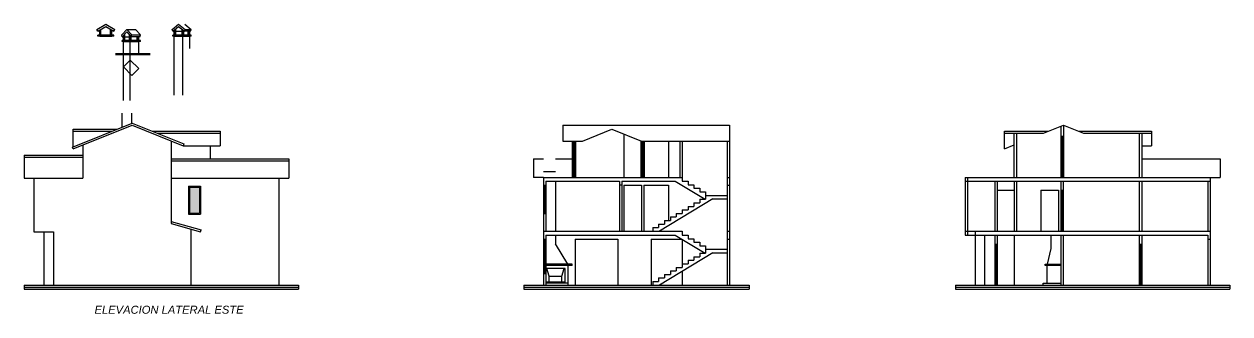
# Model space of a CAD drawing. Header units: metres. Extents: x 539 to 782, y 164 to 633.
# Drawn here: x 720.8 to 782.3, y 292.3 to 307.1 of the extents above; entities that cross this region are included whole.
import ezdxf

# ---------------------------------------------------------------- set-up
doc = ezdxf.new("R2010")
doc.units = ezdxf.units.M
doc.linetypes.add('DASHDOTX2', pattern=[50.8, 25.4, -12.7, 0, -12.7])
for name, color, linetype, lineweight in [('03', 3, 'Continuous', 30), ('MURO', 4, 'Continuous', 60), ('ventanas', 2, 'Continuous', 25)]:
    doc.layers.add(name, color=color, linetype=linetype, lineweight=lineweight)
for name, color, linetype in [('lincorte', 116, 'Continuous'), ('MUROS 2', 3, 'Continuous'), ('PISOS', 251, 'Continuous'), ('proyeccion muros', 1, 'Continuous')]:
    doc.layers.add(name, color=color, linetype=linetype)
doc.styles.add('STYLE1', font='ariali.ttf')

msp = doc.modelspace()

# ---------------------------------------------------------------- hatches: boundary and pattern name
at = {"layer": '03', "ltscale": 0.25}
msp.add_hatch(color=256, dxfattribs=at).paths.add_polyline_path([(734.755, 293.66), (720.756, 293.66), (720.756, 293.56), (734.755, 293.56)])
at = {"layer": 'proyeccion muros'}
h = msp.add_hatch(color=256, dxfattribs=at)
h.set_gradient(color1=(51, 51, 51), color2=(224, 224, 224), one_color=1, tint=0.88, name='CURVED')
h.paths.add_polyline_path([(729.705, 298.76), (729.185, 298.76), (729.185, 297.435), (729.705, 297.435)])

# ---------------------------------------------------------------- linework, layer by layer
for p, q in [((728.31, 306.79), (728.639, 307.072)), ((728.639, 307.072), (728.968, 306.79)), ((728.951, 307.072), (729.28, 306.79)), ((725.733, 306.518), (725.991, 306.799)), ((725.762, 306.432), (725.733, 306.518)), ((725.762, 306.432), (725.991, 306.682)), ((725.762, 306.432), (725.818, 306.432)), ((725.818, 306.242), (725.818, 306.493)), ((725.851, 306.242), (725.851, 306.53)), ((725.9, 306.242), (725.9, 306.583)), ((725.9, 306.432), (726.131, 306.432)), ((725.991, 306.799), (726.438, 306.799)), ((725.991, 306.799), (726.249, 306.518)), ((725.991, 306.682), (726.22, 306.432)), ((726.131, 306.242), (726.131, 306.53)), ((726.164, 306.242), (726.164, 306.493)), ((726.213, 306.242), (726.213, 306.44)), ((726.213, 306.432), (726.22, 306.432)), ((726.22, 306.432), (726.249, 306.518)), ((726.667, 306.432), (726.22, 306.432)), ((726.249, 306.518), (726.696, 306.518)), ((726.438, 306.799), (726.696, 306.518)), ((726.519, 306.242), (726.519, 306.432)), ((726.553, 306.242), (726.553, 306.432)), ((726.607, 306.242), (726.607, 306.432)), ((726.667, 306.432), (726.696, 306.518)), ((728.347, 306.705), (728.31, 306.79)), ((728.347, 306.705), (728.639, 306.955)), ((728.347, 306.705), (728.418, 306.705)), ((728.347, 306.455), (728.347, 306.515)), ((728.418, 306.515), (728.347, 306.515)), ((728.931, 306.455), (728.347, 306.455)), ((728.418, 306.515), (728.418, 306.766)), ((728.418, 303.45), (728.418, 306.455)), ((728.86, 306.455), (728.418, 306.455)), ((728.418, 306.455), (728.86, 306.455)), ((728.461, 306.515), (728.461, 306.802)), ((728.817, 306.515), (728.461, 306.515)), ((728.503, 306.515), (728.503, 306.838)), ((728.503, 306.705), (728.817, 306.705)), ((728.639, 306.955), (728.931, 306.705)), ((729.28, 306.455), (728.785, 306.455)), ((728.817, 306.515), (728.817, 306.802)), ((728.856, 306.515), (728.856, 306.769)), ((728.931, 306.515), (728.856, 306.515)), ((728.86, 305.636), (728.86, 306.455)), ((729.206, 306.455), (728.86, 306.455)), ((729.206, 306.455), (728.86, 306.455)), ((728.86, 306.455), (729.206, 306.455)), ((728.86, 303.45), (728.86, 306.455)), ((728.898, 306.515), (728.898, 306.732)), ((728.898, 306.705), (728.931, 306.705)), ((729.28, 306.515), (728.898, 306.515)), ((728.931, 306.705), (728.968, 306.79)), ((729.243, 306.705), (728.931, 306.705)), ((728.931, 306.455), (728.931, 306.515)), ((728.968, 306.79), (729.28, 306.79)), ((729.128, 306.515), (729.128, 306.705)), ((729.167, 306.515), (729.167, 306.705)), ((729.206, 305.834), (729.206, 306.455)), ((729.21, 306.515), (729.21, 306.705)), ((729.243, 306.705), (729.28, 306.79)), ((729.28, 306.455), (729.28, 306.515)), ((725.762, 306.182), (725.762, 306.242)), ((725.818, 306.242), (725.762, 306.242)), ((726.22, 306.182), (725.762, 306.182)), ((725.818, 303.178), (725.818, 306.182)), ((726.164, 306.182), (725.818, 306.182)), ((725.818, 306.182), (726.164, 306.182)), ((726.131, 306.242), (725.851, 306.242)), ((726.696, 306.182), (726.07, 306.182)), ((726.22, 306.242), (726.164, 306.242)), ((726.164, 305.364), (726.164, 306.182)), ((726.602, 306.182), (726.164, 306.182)), ((726.602, 306.182), (726.164, 306.182)), ((726.164, 306.182), (726.602, 306.182)), ((726.164, 303.178), (726.164, 306.182)), ((726.553, 306.242), (726.213, 306.242)), ((726.22, 306.182), (726.22, 306.242)), ((726.602, 305.532), (726.602, 306.182)), ((726.696, 306.242), (726.607, 306.242)), ((726.696, 306.182), (726.696, 306.242))]:
    msp.add_line(p, q)
at = {"layer": '03'}
for p, q in [((725.818, 304.894), (726.164, 305.24)), ((726.164, 305.24), (726.602, 304.802)), ((726.256, 304.456), (725.818, 304.894)), ((726.602, 304.802), (726.256, 304.456))]:
    msp.add_line(p, q, dxfattribs=at)
at = {"layer": '03', "ltscale": 0.25}
for p, q in [((723.225, 300.803), (726.262, 302.03)), ((723.262, 300.71), (726.262, 301.922)), ((723.262, 301.71), (725.47, 301.71)), ((723.262, 301.61), (725.223, 301.61)), ((726.262, 302.03), (728.909, 300.961)), ((726.262, 301.922), (728.872, 300.868)), ((727.301, 301.61), (730.755, 301.61)), ((727.549, 301.51), (730.755, 301.51)), ((728.909, 300.961), (728.872, 300.868)), ((728.872, 300.868), (730.755, 300.868)), ((720.755, 300.39), (723.755, 300.39)), ((720.755, 300.29), (723.755, 300.29)), ((723.262, 300.71), (723.225, 300.803)), ((728.255, 300.21), (734.255, 300.21)), ((728.255, 300.11), (734.255, 300.11)), ((720.755, 299.21), (723.755, 299.21)), ((728.255, 299.21), (734.255, 299.21)), ((728.255, 297.014), (729.783, 296.582)), ((728.255, 296.91), (729.755, 296.485)), ((729.755, 296.485), (729.783, 296.582)), ((720.756, 293.76), (734.755, 293.76)), ((720.756, 293.76), (720.756, 293.56)), ((720.756, 293.66), (734.755, 293.66)), ((720.756, 293.56), (734.755, 293.56)), ((734.755, 293.76), (734.755, 293.56)), ((746.247, 293.76), (757.747, 293.76)), ((746.247, 293.76), (746.247, 293.56)), ((746.247, 293.66), (757.747, 293.66)), ((746.247, 293.56), (757.747, 293.56)), ((757.747, 293.76), (757.747, 293.56)), ((768.272, 293.76), (782.272, 293.76)), ((768.272, 293.76), (768.272, 293.56)), ((768.272, 293.66), (782.272, 293.66)), ((768.272, 293.56), (782.272, 293.56)), ((782.272, 293.76), (782.272, 293.56))]:
    msp.add_line(p, q, dxfattribs=at)
at = {"layer": 'MURO'}
for p, q in [((725.414, 305.532), (727.185, 305.532)), ((748.747, 301.11), (748.747, 299.26)), ((748.867, 301.11), (748.867, 299.26)), ((752.247, 301.114), (752.247, 299.26)), ((752.367, 301.11), (752.367, 299.26))]:
    msp.add_line(p, q, dxfattribs=at)
at = {"layer": 'MUROS 2'}
for p, q in [((723.755, 300.91), (723.755, 299.21)), ((728.255, 301.117), (728.255, 299.21)), ((730.255, 300.868), (730.255, 300.21)), ((721.255, 299.21), (721.255, 296.485)), ((728.255, 299.21), (728.255, 296.91)), ((733.755, 299.21), (733.755, 293.76)), ((729.256, 296.627), (729.256, 293.76)), ((721.255, 296.485), (722.256, 296.485)), ((721.756, 296.485), (721.756, 293.76)), ((722.256, 296.485), (722.256, 293.76))]:
    msp.add_line(p, q, dxfattribs=at)
at = {"layer": 'PISOS'}
for p, q in [((729.135, 298.81), (729.135, 297.385)), ((729.135, 298.81), (729.755, 298.81)), ((729.185, 298.76), (729.185, 297.435)), ((729.185, 298.76), (729.705, 298.76)), ((729.705, 298.76), (729.705, 297.435)), ((729.755, 298.81), (729.755, 297.385)), ((729.135, 297.385), (729.755, 297.385)), ((729.185, 297.435), (729.705, 297.435))]:
    msp.add_line(p, q, dxfattribs=at)
at = {"layer": 'proyeccion muros'}
for p, q in [((724.458, 306.79), (724.92, 307.072)), ((724.92, 307.072), (725.382, 306.79)), ((724.51, 306.705), (724.458, 306.79)), ((724.51, 306.705), (724.92, 306.955)), ((724.51, 306.455), (724.51, 306.515)), ((724.61, 306.515), (724.51, 306.515)), ((725.33, 306.455), (724.51, 306.455)), ((724.61, 306.515), (724.61, 306.766)), ((724.61, 306.455), (725.23, 306.455)), ((724.67, 306.515), (724.67, 306.802)), ((725.17, 306.515), (724.67, 306.515)), ((724.92, 306.955), (725.33, 306.705)), ((725.17, 306.515), (725.17, 306.802)), ((725.23, 306.515), (725.23, 306.766)), ((725.33, 306.515), (725.23, 306.515)), ((725.33, 306.705), (725.382, 306.79)), ((725.33, 306.455), (725.33, 306.515)), ((725.766, 301.83), (725.766, 302.54)), ((726.256, 302.028), (726.256, 302.54)), ((748.247, 301.92), (748.247, 301.11)), ((748.247, 301.92), (756.747, 301.92)), ((749.238, 301.11), (750.747, 301.72)), ((750.747, 301.72), (752.257, 301.11)), ((751.347, 301.478), (751.347, 299.26)), ((756.747, 301.92), (756.747, 293.76)), ((770.772, 300.708), (770.772, 301.61)), ((770.772, 301.61), (773.007, 301.61)), ((770.772, 301.51), (772.759, 301.51)), ((771.272, 299.26), (771.272, 301.51)), ((771.392, 301.51), (771.392, 299.26)), ((772.759, 301.51), (773.779, 301.922)), ((773.654, 301.872), (773.654, 299.26)), ((773.779, 301.922), (773.779, 299.26)), ((773.779, 301.922), (774.799, 301.51)), ((774.551, 301.61), (778.272, 301.61)), ((774.799, 301.51), (778.272, 301.51)), ((777.652, 301.51), (777.652, 299.26)), ((777.772, 301.51), (777.772, 299.26)), ((778.272, 301.61), (778.272, 300.868)), ((748.247, 301.11), (749.238, 301.11)), ((752.247, 301.11), (756.747, 301.11)), ((753.627, 301.11), (753.627, 299.26)), ((754.207, 301.11), (754.207, 299.26)), ((754.327, 301.11), (754.327, 299.26)), ((756.627, 301.11), (756.627, 293.76)), ((770.772, 300.708), (771.272, 300.91)), ((773.654, 301.36), (773.779, 301.36)), ((773.716, 301.36), (773.716, 299.26)), ((777.772, 300.868), (778.272, 300.868)), ((746.747, 300.21), (747.247, 300.21)), ((746.747, 300.21), (746.747, 299.26)), ((747.867, 300.21), (748.747, 300.21)), ((777.772, 300.21), (781.772, 300.21)), ((781.772, 300.21), (781.772, 299.26)), ((747.247, 299.26), (746.747, 299.26)), ((747.867, 299.536), (747.247, 299.536)), ((747.247, 299.26), (747.247, 293.76)), ((747.247, 299.26), (754.327, 299.26)), ((747.367, 299.06), (751.127, 299.06)), ((747.367, 299.06), (747.367, 296.51)), ((747.866, 299.06), (747.866, 296.51)), ((751.127, 299.06), (751.127, 296.51)), ((751.247, 299.06), (753.977, 299.06)), ((751.247, 299.06), (751.247, 296.51)), ((753.977, 299.06), (755.494, 298.15)), ((754.327, 299.26), (754.327, 299.06)), ((754.327, 299.06), (754.627, 299.06)), ((754.627, 299.06), (754.627, 298.88)), ((756.627, 299.26), (756.747, 299.26)), ((768.772, 299.26), (768.772, 296.31)), ((768.772, 299.26), (781.272, 299.26)), ((768.772, 299.06), (781.272, 299.06)), ((768.892, 299.26), (768.892, 296.31)), ((770.272, 299.06), (770.272, 296.51)), ((770.392, 299.06), (770.392, 296.51)), ((771.272, 299.06), (771.272, 296.51)), ((771.392, 299.06), (771.392, 296.51)), ((773.652, 299.06), (773.652, 296.51)), ((773.772, 299.06), (773.772, 296.51)), ((777.652, 299.06), (777.652, 296.51)), ((777.772, 299.06), (777.772, 296.51)), ((781.152, 299.06), (781.152, 296.51)), ((781.272, 299.26), (781.272, 296.51)), ((781.272, 299.26), (781.772, 299.26)), ((747.247, 298.86), (747.367, 298.86)), ((747.307, 298.86), (747.307, 297.41)), ((751.247, 298.86), (751.127, 298.86)), ((751.347, 298.86), (752.247, 298.86)), ((751.347, 298.86), (751.347, 296.51)), ((752.247, 298.86), (752.247, 296.51)), ((752.367, 298.86), (753.627, 298.86)), ((752.367, 298.86), (752.367, 296.51)), ((753.627, 298.86), (753.627, 297.06)), ((754.627, 298.88), (754.927, 298.88)), ((754.927, 298.88), (754.927, 298.7)), ((754.927, 298.7), (755.227, 298.7)), ((755.227, 298.7), (755.227, 298.52)), ((755.227, 298.52), (755.527, 298.52)), ((755.527, 298.52), (755.527, 298.15)), ((756.627, 298.86), (756.747, 298.86)), ((770.392, 298.61), (771.272, 298.61)), ((772.622, 298.61), (773.522, 298.61)), ((772.622, 298.61), (772.622, 296.51)), ((773.522, 298.61), (773.522, 296.51)), ((773.652, 298.61), (773.772, 298.61)), ((773.712, 298.61), (773.712, 296.51)), ((755.891, 298.16), (753.171, 296.51)), ((754.627, 297.78), (754.927, 297.78)), ((754.627, 297.78), (754.627, 297.6)), ((754.927, 297.96), (755.227, 297.96)), ((754.927, 297.96), (754.927, 297.78)), ((755.227, 298.15), (755.527, 298.15)), ((755.227, 298.15), (755.227, 297.96)), ((755.527, 298.34), (756.627, 298.34)), ((755.891, 298.16), (756.627, 298.16)), ((747.247, 297.41), (747.367, 297.41)), ((753.727, 297.24), (754.027, 297.24)), ((753.727, 297.24), (753.727, 297.06)), ((754.027, 297.42), (754.327, 297.42)), ((754.027, 297.42), (754.027, 297.24)), ((754.327, 297.6), (754.627, 297.6)), ((754.327, 297.6), (754.327, 297.42)), ((752.827, 296.7), (753.127, 296.7)), ((752.827, 296.7), (752.827, 296.51)), ((753.127, 296.88), (753.427, 296.88)), ((753.127, 296.88), (753.127, 296.7)), ((753.427, 297.06), (753.727, 297.06)), ((753.427, 297.06), (753.427, 296.88)), ((747.247, 296.51), (754.327, 296.51)), ((747.247, 296.11), (747.367, 296.11)), ((747.307, 296.11), (747.307, 294.36)), ((747.367, 296.31), (753.977, 296.31)), ((747.367, 296.31), (747.367, 293.76)), ((747.867, 296.31), (747.867, 295.877)), ((748.867, 296.11), (751.047, 296.11)), ((748.867, 296.11), (748.867, 293.76)), ((751.047, 296.11), (751.047, 293.76)), ((752.747, 296.11), (754.311, 296.11)), ((752.747, 296.11), (752.747, 293.76)), ((753.977, 296.31), (755.494, 295.4)), ((754.327, 296.51), (754.327, 296.31)), ((754.327, 296.31), (754.627, 296.31)), ((754.327, 296.1), (754.327, 294.85)), ((754.627, 296.31), (754.627, 296.13)), ((754.627, 296.13), (754.927, 296.13)), ((754.927, 296.13), (754.927, 295.95)), ((754.927, 295.95), (755.227, 295.95)), ((755.227, 295.95), (755.227, 295.77)), ((756.627, 296.51), (756.747, 296.51)), ((756.627, 296.11), (756.747, 296.11)), ((768.772, 296.51), (781.272, 296.51)), ((768.772, 296.31), (781.152, 296.31)), ((769.272, 296.51), (769.272, 293.76)), ((769.772, 293.76), (769.772, 296.31)), ((770.272, 296.31), (770.272, 293.76)), ((770.392, 296.31), (770.392, 293.76)), ((771.272, 296.31), (771.272, 293.76)), ((773.162, 295.625), (773.162, 296.31)), ((773.652, 296.31), (773.652, 293.76)), ((773.772, 296.31), (773.772, 293.76)), ((777.652, 296.31), (777.652, 293.76)), ((777.772, 296.31), (777.772, 293.76)), ((781.152, 296.31), (781.152, 293.76)), ((781.152, 296.11), (781.272, 296.11)), ((781.272, 296.51), (781.272, 293.76)), ((748.488, 294.84), (747.867, 295.877)), ((755.891, 295.41), (753.171, 293.76)), ((755.227, 295.77), (755.527, 295.77)), ((755.227, 295.4), (755.527, 295.4)), ((755.227, 295.4), (755.227, 295.21)), ((755.527, 295.77), (755.527, 295.4)), ((755.527, 295.59), (756.627, 295.59)), ((755.891, 295.41), (756.627, 295.41)), ((770.272, 295.86), (770.392, 295.86)), ((770.332, 295.86), (770.332, 293.76)), ((772.966, 294.84), (773.162, 295.625)), ((777.652, 295.86), (777.772, 295.86)), ((777.712, 295.86), (777.712, 293.76)), ((748.711, 294.84), (747.367, 294.84)), ((748.711, 294.76), (747.367, 294.76)), ((748.487, 294.76), (748.487, 293.76)), ((748.711, 294.76), (748.711, 294.84)), ((754.027, 294.67), (754.327, 294.67)), ((754.027, 294.67), (754.027, 294.49)), ((754.327, 294.85), (754.627, 294.85)), ((754.327, 294.85), (754.327, 294.67)), ((754.627, 295.03), (754.927, 295.03)), ((754.627, 295.03), (754.627, 294.85)), ((754.927, 295.21), (755.227, 295.21)), ((754.927, 295.21), (754.927, 295.03)), ((772.852, 294.76), (772.852, 294.84)), ((772.852, 294.84), (773.652, 294.84)), ((773.652, 294.76), (772.852, 294.76)), ((772.952, 293.86), (772.952, 294.76)), ((747.247, 294.36), (747.367, 294.36)), ((748.367, 294.61), (747.367, 294.61)), ((747.54, 294.23), (747.416, 294.61)), ((747.54, 293.86), (747.54, 294.23)), ((747.54, 294.23), (748.187, 294.23)), ((748.187, 294.23), (748.316, 294.61)), ((748.187, 293.86), (748.187, 294.23)), ((748.367, 293.86), (748.367, 294.61)), ((753.127, 294.13), (753.427, 294.13)), ((753.127, 294.13), (753.127, 293.95)), ((753.427, 294.31), (753.727, 294.31)), ((753.427, 294.31), (753.427, 294.13)), ((753.727, 294.49), (754.027, 294.49)), ((753.727, 294.49), (753.727, 294.31)), ((754.327, 294.462), (754.327, 293.76)), ((748.367, 293.91), (747.367, 293.91)), ((748.487, 293.86), (747.367, 293.86)), ((752.827, 293.95), (753.127, 293.95)), ((752.827, 293.95), (752.827, 293.76)), ((772.752, 293.76), (772.752, 293.86)), ((772.752, 293.86), (773.652, 293.86))]:
    msp.add_line(p, q, dxfattribs=at)
at = {"layer": 'ventanas'}
for p, q in [((723.262, 300.818), (723.262, 301.71)), ((730.755, 301.61), (730.755, 300.868)), ((720.755, 300.39), (720.755, 299.21)), ((734.255, 300.21), (734.255, 299.21))]:
    msp.add_line(p, q, dxfattribs=at)

# ---------------------------------------------------------------- texts
at = {"layer": 'lincorte', "color": 0, "linetype": 'DASHDOTX2', "lineweight": 50, "ltscale": 0.2, "style": 'STYLE1'}
msp.add_text('ELEVACION LATERAL ESTE', height=0.40828, rotation=0.0209, dxfattribs=at).set_placement((724.347, 292.305))

doc.saveas('drawing.dxf')
